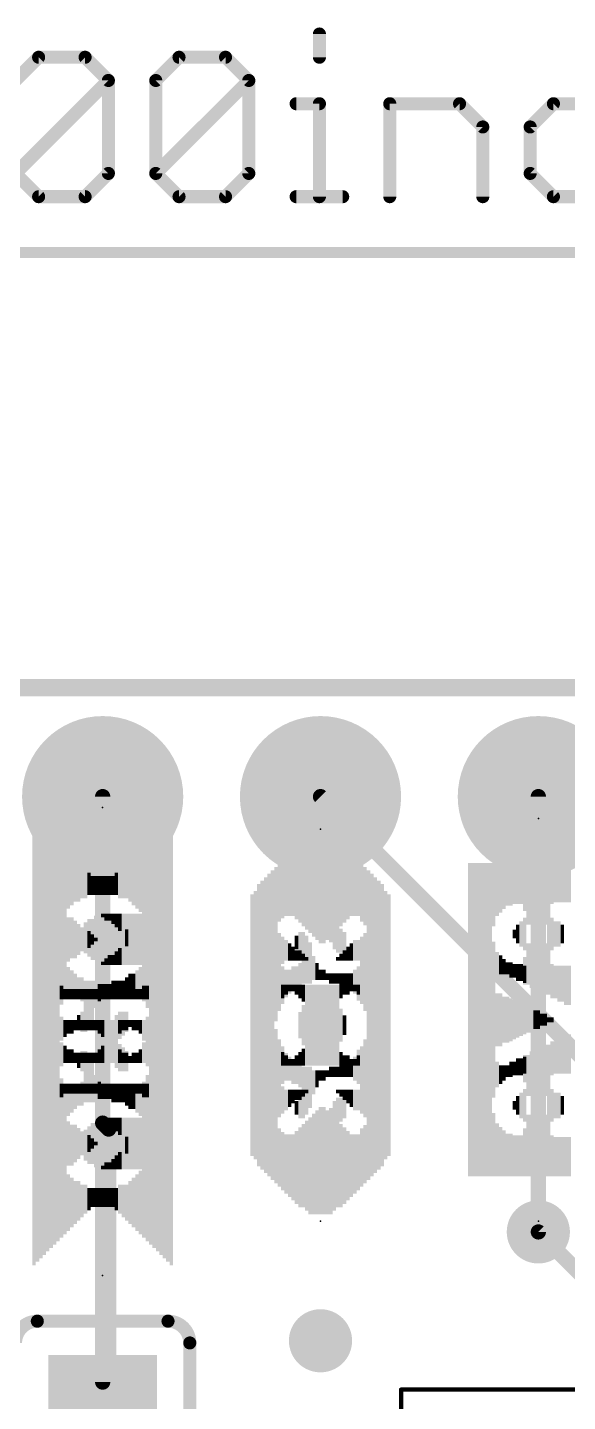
# Model space of a CAD drawing. Extents: x -37 to 70, y -13 to 33.
# Drawn here: x 10.55 to 16.85, y 17.07 to 33.11 of the extents above; entities that cross this region are included whole.
import ezdxf

# ---------------------------------------------------------------- set-up
doc = ezdxf.new("R2010")
doc.units = 0
for name, color, linetype in [('1', 12, 'CONTINUOUS'), ('16', 132, 'CONTINUOUS'), ('17', 110, 'CONTINUOUS'), ('18', 110, 'CONTINUOUS'), ('20', 53, 'CONTINUOUS'), ('21', 41, 'CONTINUOUS'), ('22', 40, 'CONTINUOUS'), ('23', 53, 'CONTINUOUS'), ('24', 53, 'CONTINUOUS'), ('39', 12, 'CONTINUOUS'), ('47', 253, 'CONTINUOUS'), ('51', 53, 'CONTINUOUS')]:
    doc.layers.add(name, color=color, linetype=linetype)

# ---------------------------------------------------------------- blocks, each defined once
blk = doc.blocks.new('RECT')
blk.add_solid([(-0.5, -0.5), (0.5, -0.5), (-0.5, 0.5), (0.5, 0.5)])
blk = doc.blocks.new('ROUNDP')
at = {"const_width": 0.5}
blk.add_lwpolyline([(0, -0.25, 1), (0, 0.25, 1), (0, -0.25)], format="xyb", dxfattribs=at)
blk = doc.blocks.new('ROUNDV')
at = {"const_width": 0.5}
blk.add_lwpolyline([(0, -0.25, 1), (0, 0.25, 1), (0, -0.25)], format="xyb", dxfattribs=at)

msp = doc.modelspace()

# ---------------------------------------------------------------- linework, layer by layer
at = {"layer": '1'}
for points, const_width in [([(0, 25.4), (25.4, 25.4)], 0.2032), ([(11.43, 24.13), (11.43, 20.32)], 0.1778), ([(19.05, 19.05), (13.97, 24.13)], 0.1778), ([(11.5, 20.25), (11.43, 20.32)], 0.1778), ([(11.5, 16.51), (11.5, 20.25)], 0.1778), ([(17.36, 18.2), (16.51, 19.05)], 0.1778)]:
    msp.add_lwpolyline(points, dxfattribs=dict(at, const_width=const_width))
at = {"layer": '1', "const_width": 0.0889}
for points in [[(11.4744, 24.13, 1), (11.3856, 24.13)], [(14.0014, 24.1614, 1), (13.9386, 24.0986)], [(11.4614, 20.3514, 1), (11.3986, 20.2886)], [(11.3856, 20.32, 1), (11.4744, 20.32)], [(11.5444, 20.25, 1), (11.4556, 20.25)], [(11.4686, 20.2186, 1), (11.5314, 20.2814)], [(16.5414, 19.0814, 1), (16.4786, 19.0186)]]:
    msp.add_lwpolyline(points, format="xyb", dxfattribs=at)
at = {"layer": '16'}
for points, const_width in [([(25.4, 25.4), (0, 25.4)], 0.2032), ([(11.43, 17.2974), (11.43, 24.13)], 0.1778), ([(16.51, 24.13), (16.51, 19.05)], 0.1778)]:
    msp.add_lwpolyline(points, dxfattribs=dict(at, const_width=const_width))
at = {"layer": '16', "const_width": 0.0889}
for points in [[(11.4744, 24.13, 1), (11.3856, 24.13)], [(16.5545, 24.13, 1), (16.4656, 24.13)], [(16.4656, 19.05, 1), (16.5545, 19.05)], [(11.3856, 17.2974, 1), (11.4744, 17.2974)]]:
    msp.add_lwpolyline(points, format="xyb", dxfattribs=at)
at = {"layer": '20', "const_width": 0.2032}
msp.add_lwpolyline([(25.4, 25.4), (0, 25.4)], dxfattribs=at)
at = {"layer": '22'}
for points, const_width in [([(10.668, 18.0086, 0.4142), (10.414, 17.7546)], 0.1524), ([(10.668, 18.0467, 1), (10.668, 17.9705)], 0.0762), ([(10.668, 17.9705, 1), (10.668, 18.0467)], 0.0762), ([(12.446, 17.7546, 0.4142), (12.192, 18.0086)], 0.1524), ([(12.192, 18.0467, 1), (12.192, 17.9705)], 0.0762), ([(12.192, 17.9705, 1), (12.192, 18.0467)], 0.0762), ([(12.4841, 17.7546, 1), (12.4079, 17.7546)], 0.0762), ([(12.4079, 17.7546, 1), (12.4841, 17.7546)], 0.0762)]:
    msp.add_lwpolyline(points, format="xyb", dxfattribs=dict(at, const_width=const_width))
at = {"layer": '22', "const_width": 0.1524}
for points in [[(10.668, 18.0086), (12.192, 18.0086)], [(12.446, 16.0274), (12.446, 17.7546)]]:
    msp.add_lwpolyline(points, dxfattribs=at)
at = {"layer": '23'}
for p in [(13.97, 19.177), (16.51, 19.177), (11.43, 18.542)]:
    msp.add_point(p, dxfattribs=at)
at = {"layer": '24'}
for p in [(11.43, 24.003), (13.97, 23.749), (16.51, 23.876)]:
    msp.add_point(p, dxfattribs=at)
at = {"layer": '39', "const_width": 0.0508}
for points in [[(14.91, 17.21), (18.11, 17.21)], [(14.91, 15.81), (14.91, 17.21)]]:
    msp.add_lwpolyline(points, dxfattribs=at)
at = {"layer": '39', "const_width": 0.0254}
for points in [[(14.91, 17.2227, 1), (14.91, 17.1973)], [(14.9227, 17.21, 1), (14.8973, 17.21)]]:
    msp.add_lwpolyline(points, format="xyb", dxfattribs=at)
at = {"layer": '47'}
for points, const_width in [([(13.9574, 33.0289), (13.9574, 32.7577)], 0.1524), ([(10.412, 32.4865), (10.6831, 32.7577)], 0.1524), ([(10.6831, 32.7577), (11.2255, 32.7577)], 0.1524), ([(11.2255, 32.7577), (11.4966, 32.4865)], 0.1524), ([(12.0491, 32.4865), (12.3203, 32.7577)], 0.1524), ([(12.3203, 32.7577), (12.8626, 32.7577)], 0.1524), ([(12.8626, 32.7577), (13.1338, 32.4865)], 0.1524), ([(10.412, 31.4019), (11.4966, 32.4865)], 0.1524), ([(11.4966, 32.4865), (11.4966, 31.4019)], 0.1524), ([(12.0491, 31.4019), (12.0491, 32.4865)], 0.1524), ([(12.0491, 31.4019), (13.1338, 32.4865)], 0.1524), ([(13.1338, 32.4865), (13.1338, 31.4019)], 0.1524), ([(13.6863, 32.2154), (13.9574, 32.2154)], 0.1524), ([(13.9574, 32.2154), (13.9574, 31.1307)], 0.1524), ([(14.7777, 31.1307), (14.7777, 32.2154)], 0.1524), ([(14.7777, 32.2154), (15.5912, 32.2154)], 0.1524), ([(15.5912, 32.2154), (15.8624, 31.9442)], 0.1524), ([(16.686, 32.2154), (16.4149, 31.9442)], 0.1524), ([(17.4995, 32.2154), (16.686, 32.2154)], 0.1524), ([(15.8624, 31.9442), (15.8624, 31.1307)], 0.1524), ([(16.4149, 31.9442), (16.4149, 31.4019)], 0.1524), ([(10.6831, 31.1307), (10.412, 31.4019)], 0.1524), ([(11.4966, 31.4019), (11.2255, 31.1307)], 0.1524), ([(12.3203, 31.1307), (12.0491, 31.4019)], 0.1524), ([(13.1338, 31.4019), (12.8626, 31.1307)], 0.1524), ([(16.4149, 31.4019), (16.686, 31.1307)], 0.1524), ([(11.2255, 31.1307), (10.6831, 31.1307)], 0.1524), ([(12.8626, 31.1307), (12.3203, 31.1307)], 0.1524), ([(13.6863, 31.1307), (14.2286, 31.1307)], 0.1524), ([(16.686, 31.1307), (17.4995, 31.1307)], 0.1524), ([(25.335, 30.48), (0.065, 30.48)], 0.13)]:
    msp.add_lwpolyline(points, dxfattribs=dict(at, const_width=const_width))
at = {"layer": '47', "const_width": 0.0762}
for points in [[(13.9955, 33.0289, 1), (13.9193, 33.0289)], [(10.6831, 32.7958, 1), (10.6831, 32.7196)], [(10.7101, 32.7307, 1), (10.6562, 32.7846)], [(11.2524, 32.7846, 1), (11.1985, 32.7307)], [(11.2255, 32.7196, 1), (11.2255, 32.7958)], [(12.3203, 32.7958, 1), (12.3203, 32.7196)], [(12.3472, 32.7307, 1), (12.2933, 32.7846)], [(12.8896, 32.7846, 1), (12.8357, 32.7307)], [(12.8626, 32.7196, 1), (12.8626, 32.7958)], [(13.9193, 32.7577, 1), (13.9955, 32.7577)], [(11.5347, 32.4865, 1), (11.4585, 32.4865)], [(11.5236, 32.4596, 1), (11.4697, 32.5135)], [(11.4697, 32.4596, 1), (11.5236, 32.5135)], [(12.0872, 32.4865, 1), (12.011, 32.4865)], [(12.0222, 32.5135, 1), (12.0761, 32.4596)], [(13.1719, 32.4865, 1), (13.0957, 32.4865)], [(13.1607, 32.4596, 1), (13.1068, 32.5135)], [(13.1068, 32.4596, 1), (13.1607, 32.5135)], [(13.6863, 32.2535, 1), (13.6863, 32.1773)], [(13.9955, 32.2154, 1), (13.9193, 32.2154)], [(13.9574, 32.1773, 1), (13.9574, 32.2535)], [(14.8158, 32.2154, 1), (14.7396, 32.2154)], [(14.7777, 32.2535, 1), (14.7777, 32.1773)], [(15.6181, 32.2423, 1), (15.5643, 32.1884)], [(15.5912, 32.1773, 1), (15.5912, 32.2535)], [(16.686, 32.2535, 1), (16.686, 32.1773)], [(16.713, 32.1884, 1), (16.6591, 32.2423)], [(15.9005, 31.9442, 1), (15.8243, 31.9442)], [(15.8354, 31.9173, 1), (15.8893, 31.9711)], [(16.453, 31.9442, 1), (16.3768, 31.9442)], [(16.3879, 31.9711, 1), (16.4418, 31.9173)], [(11.4585, 31.4019, 1), (11.5347, 31.4019)], [(11.5236, 31.3749, 1), (11.4697, 31.4288)], [(12.0761, 31.4288, 1), (12.0222, 31.3749)], [(12.0222, 31.4288, 1), (12.0761, 31.3749)], [(12.011, 31.4019, 1), (12.0872, 31.4019)], [(13.0957, 31.4019, 1), (13.1719, 31.4019)], [(13.1607, 31.3749, 1), (13.1068, 31.4288)], [(16.4418, 31.4288, 1), (16.3879, 31.3749)], [(16.3768, 31.4019, 1), (16.453, 31.4019)], [(10.6831, 31.1688, 1), (10.6831, 31.0926)], [(10.6562, 31.1038, 1), (10.7101, 31.1576)], [(11.1985, 31.1576, 1), (11.2524, 31.1038)], [(11.2255, 31.0926, 1), (11.2255, 31.1688)], [(12.3203, 31.1688, 1), (12.3203, 31.0926)], [(12.2933, 31.1038, 1), (12.3472, 31.1576)], [(12.8357, 31.1576, 1), (12.8896, 31.1038)], [(12.8626, 31.0926, 1), (12.8626, 31.1688)], [(13.6863, 31.1688, 1), (13.6863, 31.0926)], [(13.9193, 31.1307, 1), (13.9955, 31.1307)], [(14.2286, 31.0926, 1), (14.2286, 31.1688)], [(14.7396, 31.1307, 1), (14.8158, 31.1307)], [(15.8243, 31.1307, 1), (15.9005, 31.1307)], [(16.686, 31.1688, 1), (16.686, 31.0926)], [(16.6591, 31.1038, 1), (16.713, 31.1576)]]:
    msp.add_lwpolyline(points, format="xyb", dxfattribs=at)

# ---------------------------------------------------------------- block references
at = {"layer": '16', "xscale": 0.635, "yscale": 1.27, "rotation": 90}
msp.add_blockref('RECT', (11.43, 17.2974), dxfattribs=at)
at = {"layer": '17', "xscale": 1.8796, "yscale": 1.8796, "rotation": 90}
for p in [(11.43, 24.13), (11.43, 24.13), (13.97, 24.13), (13.97, 24.13), (16.51, 24.13), (16.51, 24.13)]:
    msp.add_blockref('ROUNDP', p, dxfattribs=at)
at = {"layer": '18', "xscale": 0.7366, "yscale": 0.7366}
for p in [(16.51, 19.05), (16.51, 19.05), (13.97, 17.78), (13.97, 17.78)]:
    msp.add_blockref('ROUNDV', p, dxfattribs=at)
at = {"layer": '21', "yscale": 0.04, "rotation": 90}
for p, xscale in [((10.63, 21.242), 5.16), ((10.67, 21.242), 5.08), ((10.71, 21.242), 5), ((12.15, 21.242), 5), ((12.19, 21.242), 5.08), ((12.23, 21.242), 5.16), ((10.75, 21.242), 4.92), ((10.79, 21.242), 4.84), ((10.83, 21.242), 4.76), ((10.87, 21.242), 4.68), ((11.99, 21.242), 4.68), ((12.03, 21.242), 4.76), ((12.07, 21.242), 4.84), ((12.11, 21.242), 4.92), ((13.85, 23.077), 1.08), ((13.89, 23.057), 1.12), ((13.93, 23.037), 1.16), ((13.97, 23.017), 1.2), ((14.01, 23.017), 1.2), ((14.05, 23.037), 1.16), ((14.09, 23.057), 1.12), ((14.13, 23.057), 1.04), ((10.95, 23.102), 0.8), ((10.99, 23.102), 0.72), ((11.03, 23.122), 0.6), ((11.83, 23.122), 0.6), ((11.87, 23.122), 0.68), ((11.91, 23.122), 0.76), ((11.95, 23.102), 0.88), ((13.61, 23.077), 0.68), ((13.65, 23.097), 0.72), ((13.69, 23.097), 0.8), ((13.73, 23.097), 0.88), ((13.77, 23.077), 0.92), ((14.17, 23.057), 0.96), ((14.21, 23.077), 0.92), ((14.25, 23.077), 0.84), ((14.29, 23.077), 0.76), ((14.33, 23.077), 0.68), ((11.07, 23.122), 0.52), ((11.11, 23.122), 0.44), ((11.15, 23.102), 0.4), ((11.19, 23.102), 0.32), ((11.67, 23.102), 0.32), ((11.71, 23.122), 0.36), ((11.75, 23.122), 0.44), ((11.79, 23.122), 0.52), ((13.45, 22.957), 0.6), ((13.49, 22.997), 0.6), ((13.53, 23.037), 0.6), ((13.57, 23.057), 0.64), ((14.37, 23.057), 0.64), ((14.41, 23.037), 0.6), ((14.45, 23.017), 0.56), ((14.49, 22.977), 0.56), ((15.71, 21.517), 3.64), ((15.75, 21.517), 3.64), ((15.79, 21.517), 3.64), ((15.83, 21.517), 3.64), ((15.87, 21.517), 3.64), ((15.91, 21.517), 3.64), ((15.95, 21.517), 3.64), ((15.99, 22.977), 0.72), ((16.03, 23.037), 0.6), ((16.07, 23.057), 0.56), ((16.11, 23.077), 0.52), ((16.15, 23.097), 0.48), ((16.19, 23.097), 0.48), ((16.23, 23.117), 0.44), ((16.27, 23.117), 0.44), ((16.31, 23.117), 0.44), ((16.35, 23.117), 0.44), ((16.39, 23.097), 0.48), ((16.43, 23.097), 0.48), ((16.47, 23.077), 0.52), ((16.51, 23.057), 0.56), ((16.55, 23.097), 0.48), ((16.59, 23.097), 0.48), ((16.63, 23.117), 0.44), ((16.67, 23.117), 0.44), ((16.71, 23.117), 0.44), ((16.75, 23.117), 0.44), ((16.79, 23.117), 0.44), ((16.83, 23.117), 0.44), ((16.87, 23.117), 0.44), ((11.23, 23.082), 0.28), ((11.27, 23.082), 0.2), ((11.31, 23.062), 0.16), ((11.35, 23.062), 0.16), ((11.39, 23.062), 0.16), ((11.43, 23.062), 0.16), ((11.47, 23.062), 0.16), ((11.51, 23.062), 0.16), ((11.55, 23.062), 0.16), ((11.59, 23.082), 0.2), ((11.63, 23.082), 0.28), ((13.29, 21.437), 3.32), ((13.33, 21.437), 3.4), ((13.37, 21.437), 3.48), ((13.41, 21.437), 3.56), ((14.53, 21.437), 3.56), ((14.57, 21.437), 3.48), ((14.61, 21.437), 3.4), ((14.65, 21.437), 3.32), ((13.17, 21.437), 3), ((13.21, 21.437), 3.08), ((13.25, 21.437), 3.24), ((14.69, 21.437), 3.24), ((14.73, 21.437), 3.08), ((14.77, 21.437), 3), ((11.23, 22.482), 0.36), ((11.27, 22.482), 0.44), ((11.31, 22.462), 0.48), ((11.35, 22.482), 0.52), ((11.39, 22.482), 0.52), ((11.43, 22.482), 0.52), ((11.47, 22.482), 0.52), ((11.51, 22.482), 0.52), ((11.55, 22.482), 0.52), ((11.59, 22.462), 0.48), ((11.63, 22.482), 0.44), ((11.67, 22.482), 0.36), ((16.27, 22.517), 0.2), ((16.31, 22.517), 0.28), ((16.35, 22.477), 0.28), ((16.67, 22.497), 0.32), ((16.71, 22.517), 0.28), ((16.75, 22.517), 0.28), ((16.79, 22.517), 0.2), ((11.19, 22.462), 0.24), ((11.71, 22.482), 0.2), ((13.49, 22.357), 0.36), ((13.53, 22.337), 0.32), ((13.57, 22.337), 0.24), ((14.37, 22.337), 0.24), ((14.41, 22.337), 0.24), ((14.45, 22.337), 0.32), ((14.49, 22.357), 0.36), ((16.23, 22.537), 0.08), ((16.63, 22.197), 0.76), ((10.91, 21.982), 0.8), ((11.95, 21.982), 0.64), ((13.61, 22.317), 0.2), ((13.65, 22.297), 0.16), ((13.69, 22.277), 0.12), ((13.73, 22.277), 0.12), ((13.77, 22.257), 0.08), ((14.21, 22.257), 0.08), ((14.25, 22.277), 0.12), ((14.29, 22.297), 0.16), ((14.33, 22.317), 0.2), ((15.99, 21.517), 1.8), ((16.03, 22.157), 0.28), ((16.39, 22.177), 0.48), ((16.43, 22.157), 0.52), ((16.47, 22.157), 0.52), ((16.51, 22.137), 0.56), ((16.55, 22.137), 0.56), ((16.59, 22.117), 0.6), ((10.95, 21.982), 0.56), ((10.99, 21.982), 0.4), ((11.03, 21.982), 0.32), ((11.87, 21.962), 0.36), ((11.91, 21.982), 0.48), ((13.81, 22.237), 0.04), ((14.17, 22.237), 0.04), ((16.07, 22.157), 0.2), ((16.11, 22.137), 0.16), ((16.15, 22.117), 0.12), ((16.19, 22.097), 0.16), ((16.23, 22.097), 0.16), ((16.27, 22.077), 0.2), ((16.31, 22.077), 0.2), ((16.35, 22.097), 0.32), ((16.67, 21.977), 0.4), ((16.71, 21.957), 0.36), ((16.75, 21.937), 0.4), ((16.79, 21.937), 0.4), ((16.83, 21.917), 0.44), ((16.87, 21.917), 0.44), ((11.07, 21.962), 0.28), ((11.11, 21.922), 0.28), ((11.15, 21.902), 0.24), ((11.19, 21.882), 0.28), ((11.23, 21.682), 0.6), ((11.27, 21.702), 0.56), ((11.31, 21.742), 0.48), ((11.35, 21.822), 0.32), ((11.55, 21.922), 0.12), ((11.59, 21.922), 0.12), ((11.63, 21.922), 0.12), ((11.67, 21.922), 0.12), ((11.71, 21.942), 0.16), ((11.75, 21.962), 0.2), ((11.79, 21.962), 0.2), ((11.83, 21.962), 0.28), ((13.49, 21.837), 0.28), ((14.45, 21.857), 0.24), ((14.49, 21.817), 0.32), ((11.39, 21.842), 0.2), ((11.43, 21.882), 0.12), ((11.47, 21.882), 0.12), ((11.51, 21.902), 0.08), ((13.53, 21.857), 0.16), ((13.57, 21.877), 0.12), ((13.61, 21.897), 0.08), ((13.65, 21.897), 0.08), ((13.69, 21.877), 0.12), ((13.73, 21.857), 0.16), ((13.77, 21.837), 0.2), ((13.81, 21.597), 0.68), ((13.85, 21.577), 0.72), ((13.89, 21.577), 0.72), ((13.93, 21.577), 0.72), ((13.97, 21.577), 0.72), ((14.01, 21.577), 0.72), ((14.05, 21.577), 0.72), ((14.09, 21.577), 0.72), ((14.13, 21.577), 0.72), ((14.17, 21.597), 0.68), ((14.21, 21.857), 0.16), ((14.25, 21.877), 0.12), ((14.29, 21.877), 0.12), ((14.33, 21.897), 0.08), ((14.37, 21.897), 0.08), ((14.41, 21.877), 0.12), ((16.03, 21.517), 0.6), ((16.07, 21.517), 0.6), ((13.77, 21.497), 0.4), ((14.21, 21.477), 0.36), ((16.11, 21.517), 0.52), ((16.15, 21.517), 0.52), ((16.19, 21.537), 0.48), ((16.23, 21.517), 0.44), ((16.27, 21.537), 0.4), ((16.31, 21.517), 0.36), ((16.35, 21.537), 0.32), ((16.39, 21.517), 0.28), ((16.43, 21.517), 0.28), ((11.15, 21.502), 0.16), ((11.19, 21.502), 0.24), ((11.55, 21.262), 0.48), ((11.59, 21.302), 0.56), ((11.63, 21.462), 0.32), ((11.67, 21.482), 0.28), ((11.71, 21.502), 0.24), ((13.73, 21.477), 0.28), ((14.25, 21.477), 0.2), ((16.47, 21.517), 0.2), ((16.51, 21.517), 0.2), ((16.55, 21.517), 0.12), ((16.59, 21.517), 0.12), ((16.63, 21.517), 0.04), ((16.67, 21.517), 0.04), ((10.91, 20.162), 2.44), ((11.51, 21.182), 0.32), ((13.45, 20.997), 0.84), ((16.83, 21.117), 0.44), ((16.87, 21.117), 0.44), ((10.95, 21.122), 0.28), ((10.99, 21.122), 0.2), ((11.03, 21.102), 0.16), ((11.07, 21.102), 0.16), ((11.39, 21.102), 0.16), ((11.43, 21.122), 0.2), ((11.47, 21.142), 0.24), ((11.63, 21.102), 0.16), ((11.87, 21.102), 0.16), ((11.91, 21.142), 0.24), ((11.95, 21.142), 0.32), ((13.49, 20.997), 0.6), ((13.53, 20.997), 0.44), ((14.41, 20.977), 0.4), ((14.45, 20.977), 0.48), ((14.49, 20.977), 0.64), ((16.51, 20.977), 0.4), ((16.55, 21.017), 0.32), ((16.59, 21.037), 0.36), ((16.63, 21.057), 0.32), ((16.67, 21.077), 0.36), ((16.71, 21.077), 0.36), ((16.75, 21.097), 0.4), ((16.79, 21.097), 0.4), ((11.11, 21.082), 0.12), ((11.15, 21.082), 0.12), ((11.19, 21.082), 0.12), ((11.23, 21.082), 0.12), ((11.27, 21.082), 0.12), ((11.31, 21.082), 0.12), ((11.35, 21.082), 0.12), ((11.67, 21.082), 0.12), ((11.71, 21.082), 0.12), ((11.75, 21.062), 0.08), ((11.79, 21.082), 0.12), ((11.83, 21.082), 0.12), ((13.57, 20.977), 0.32), ((13.61, 20.957), 0.28), ((13.65, 20.917), 0.28), ((13.69, 20.897), 0.24), ((13.73, 20.877), 0.28), ((14.21, 20.937), 0.16), ((14.25, 20.937), 0.16), ((14.29, 20.957), 0.2), ((14.33, 20.957), 0.2), ((14.37, 20.957), 0.28), ((16.03, 20.877), 0.28), ((16.19, 20.937), 0.16), ((16.23, 20.957), 0.12), ((16.27, 20.977), 0.16), ((16.31, 20.977), 0.16), ((16.35, 20.997), 0.2), ((16.39, 20.977), 0.24), ((16.43, 20.997), 0.28), ((16.47, 20.977), 0.32), ((13.77, 20.677), 0.6), ((13.81, 20.697), 0.56), ((13.85, 20.737), 0.48), ((13.89, 20.797), 0.28), ((13.93, 20.837), 0.2), ((13.97, 20.877), 0.12), ((14.01, 20.877), 0.12), ((14.05, 20.897), 0.08), ((14.09, 20.917), 0.12), ((14.13, 20.917), 0.12), ((14.17, 20.917), 0.12), ((16.07, 20.877), 0.2), ((16.11, 20.897), 0.16), ((16.15, 20.917), 0.12), ((10.95, 20.702), 0.16), ((10.99, 20.722), 0.12), ((11.03, 20.722), 0.12), ((11.07, 20.722), 0.12), ((11.11, 20.722), 0.12), ((11.15, 20.722), 0.12), ((11.19, 20.722), 0.12), ((11.23, 20.722), 0.12), ((11.27, 20.722), 0.12), ((11.31, 20.722), 0.12), ((11.35, 20.722), 0.12), ((11.39, 20.722), 0.12), ((11.43, 20.722), 0.12), ((11.47, 20.722), 0.12), ((11.51, 20.722), 0.12), ((11.55, 20.722), 0.12), ((11.59, 20.722), 0.12), ((11.63, 20.722), 0.12), ((11.67, 20.722), 0.12), ((11.71, 20.722), 0.12), ((11.75, 20.722), 0.12), ((11.79, 20.722), 0.12), ((11.83, 20.722), 0.12), ((11.87, 20.722), 0.12), ((11.91, 20.702), 0.16), ((11.95, 20.702), 0.16), ((13.69, 20.497), 0.16), ((13.73, 20.497), 0.24), ((14.13, 19.937), 1.28), ((14.17, 20.457), 0.32), ((14.21, 20.477), 0.28), ((14.25, 20.497), 0.24), ((16.23, 20.537), 0.08), ((16.27, 20.517), 0.2), ((16.31, 20.517), 0.28), ((16.35, 20.477), 0.28), ((16.63, 20.137), 0.88), ((16.67, 20.497), 0.32), ((16.71, 20.517), 0.28), ((16.75, 20.517), 0.28), ((16.79, 20.517), 0.2), ((10.95, 20.082), 0.68), ((10.99, 20.082), 0.6), ((11.43, 20.362), 0.04), ((11.47, 20.342), 0.08), ((11.51, 20.322), 0.12), ((11.55, 20.322), 0.12), ((11.59, 20.302), 0.16), ((11.63, 20.282), 0.2), ((11.67, 20.262), 0.24), ((11.71, 20.082), 0.6), ((11.75, 20.082), 0.6), ((11.79, 20.082), 0.6), ((11.83, 20.082), 0.6), ((11.87, 20.082), 0.6), ((11.91, 20.082), 0.68), ((11.95, 20.082), 0.68), ((13.45, 19.997), 0.76), ((14.09, 19.877), 1.24), ((15.99, 20.057), 0.72), ((16.39, 20.057), 0.72), ((16.43, 20.057), 0.72), ((16.47, 20.057), 0.72), ((16.51, 20.057), 0.72), ((16.55, 20.057), 0.72), ((16.59, 20.057), 0.72), ((11.03, 20.082), 0.52), ((11.07, 20.062), 0.48), ((11.11, 20.082), 0.44), ((11.15, 20.082), 0.36), ((11.19, 20.082), 0.28), ((13.49, 19.917), 0.68), ((13.53, 19.877), 0.68), ((13.97, 19.737), 0.96), ((14.05, 19.797), 1.08), ((14.45, 19.917), 0.68), ((14.49, 19.957), 0.68), ((16.03, 19.997), 0.6), ((16.07, 19.977), 0.56), ((16.11, 19.957), 0.52), ((16.35, 19.977), 0.56), ((11.23, 20.062), 0.24), ((11.27, 20.082), 0.2), ((11.31, 20.082), 0.12), ((11.35, 20.082), 0.04), ((13.57, 19.837), 0.68), ((13.61, 19.817), 0.72), ((13.65, 19.777), 0.72), ((13.69, 19.757), 0.76), ((13.73, 19.737), 0.8), ((13.77, 19.737), 0.8), ((13.81, 19.717), 0.84), ((13.85, 19.697), 0.88), ((13.89, 19.697), 0.88), ((13.93, 19.717), 0.92), ((14.17, 19.757), 0.84), ((14.21, 19.737), 0.8), ((14.25, 19.757), 0.76), ((14.29, 19.757), 0.68), ((14.33, 19.797), 0.68), ((14.37, 19.817), 0.64), ((14.41, 19.857), 0.64), ((16.15, 19.937), 0.48), ((16.19, 19.937), 0.48), ((16.23, 19.937), 0.48), ((16.27, 19.937), 0.48), ((16.31, 19.937), 0.48), ((16.67, 19.937), 0.48), ((16.71, 19.917), 0.44), ((16.75, 19.917), 0.44), ((16.79, 19.917), 0.44), ((16.83, 19.917), 0.44), ((16.87, 19.917), 0.44), ((11.55, 19.842), 0.12), ((11.59, 19.862), 0.16), ((11.63, 19.882), 0.2), ((11.67, 19.902), 0.24), ((11.43, 19.802), 0.04), ((11.47, 19.822), 0.08), ((11.51, 19.822), 0.08), ((10.95, 19.262), 0.56), ((10.99, 19.262), 0.48), ((11.03, 19.282), 0.44), ((11.07, 19.302), 0.4), ((11.11, 19.322), 0.36), ((11.15, 19.342), 0.32), ((11.19, 19.362), 0.28), ((11.23, 19.382), 0.24), ((11.27, 19.402), 0.2), ((11.31, 19.422), 0.16), ((11.35, 19.422), 0.16), ((11.39, 19.422), 0.16), ((11.43, 19.422), 0.16), ((11.47, 19.422), 0.16), ((11.51, 19.422), 0.16), ((11.55, 19.422), 0.16), ((11.59, 19.402), 0.2), ((11.63, 19.382), 0.24), ((11.67, 19.362), 0.28), ((11.71, 19.342), 0.32), ((11.75, 19.322), 0.36), ((11.79, 19.302), 0.4), ((11.83, 19.282), 0.44), ((11.87, 19.262), 0.48), ((11.91, 19.262), 0.56), ((11.95, 19.242), 0.6)]:
    msp.add_blockref('RECT', p, dxfattribs=dict(at, xscale=xscale))
for p in [(13.81, 23.077), (10.91, 23.042), (13.45, 22.077), (14.01, 19.757)]:
    msp.add_blockref('RECT', p, dxfattribs=at)
at = {"layer": '22', "yscale": 0.04, "rotation": 270}
for p, xscale in [((10.63, 21.303), 5.16), ((10.67, 21.303), 5.08), ((10.71, 21.303), 5), ((10.75, 21.303), 4.92), ((12.11, 21.303), 4.92), ((12.15, 21.303), 5), ((12.19, 21.303), 5.08), ((12.23, 21.303), 5.16), ((10.79, 21.303), 4.84), ((10.83, 21.303), 4.76), ((10.87, 21.303), 4.68), ((10.91, 22.383), 2.44), ((11.95, 23.303), 0.6), ((11.99, 21.303), 4.68), ((12.03, 21.303), 4.76), ((12.07, 21.303), 4.84), ((13.73, 23.189), 0.8), ((13.77, 23.189), 0.8), ((13.81, 23.209), 0.84), ((13.85, 23.229), 0.88), ((13.89, 23.229), 0.88), ((13.93, 23.209), 0.92), ((13.97, 23.189), 0.96), ((14.05, 23.129), 1.08), ((14.09, 23.049), 1.24), ((14.13, 22.989), 1.28), ((14.17, 23.169), 0.84), ((14.21, 23.189), 0.8), ((10.95, 23.283), 0.56), ((10.99, 23.283), 0.48), ((11.03, 23.263), 0.44), ((11.07, 23.243), 0.4), ((11.79, 23.243), 0.4), ((11.83, 23.263), 0.44), ((11.87, 23.283), 0.48), ((11.91, 23.283), 0.56), ((13.57, 23.089), 0.68), ((13.61, 23.109), 0.72), ((13.65, 23.149), 0.72), ((13.69, 23.169), 0.76), ((14.25, 23.169), 0.76), ((14.29, 23.169), 0.68), ((14.33, 23.129), 0.68), ((14.37, 23.109), 0.64), ((11.11, 23.223), 0.36), ((11.15, 23.203), 0.32), ((11.19, 23.183), 0.28), ((11.23, 23.163), 0.24), ((11.63, 23.163), 0.24), ((11.67, 23.183), 0.28), ((11.71, 23.203), 0.32), ((11.75, 23.223), 0.36), ((13.41, 21.489), 3.56), ((13.45, 22.929), 0.76), ((13.49, 23.009), 0.68), ((13.53, 23.049), 0.68), ((14.41, 23.069), 0.64), ((14.45, 23.009), 0.68), ((14.49, 22.969), 0.68), ((14.53, 21.489), 3.56), ((15.71, 21.536), 3.64), ((15.75, 21.536), 3.64), ((15.79, 21.536), 3.64), ((15.83, 21.536), 3.64), ((15.87, 21.536), 3.64), ((15.91, 21.536), 3.64), ((15.95, 21.536), 3.64), ((15.99, 22.996), 0.72), ((16.03, 23.056), 0.6), ((16.07, 23.076), 0.56), ((16.11, 23.096), 0.52), ((16.15, 23.116), 0.48), ((16.19, 23.116), 0.48), ((16.23, 23.116), 0.48), ((16.27, 23.116), 0.48), ((16.31, 23.116), 0.48), ((16.35, 23.076), 0.56), ((16.39, 22.996), 0.72), ((16.43, 22.996), 0.72), ((16.47, 22.996), 0.72), ((16.51, 22.996), 0.72), ((16.55, 22.996), 0.72), ((16.59, 22.996), 0.72), ((16.63, 22.916), 0.88), ((16.67, 23.116), 0.48), ((16.71, 23.136), 0.44), ((16.75, 23.136), 0.44), ((16.79, 23.136), 0.44), ((16.83, 23.136), 0.44), ((16.87, 23.136), 0.44), ((11.27, 23.143), 0.2), ((11.31, 23.123), 0.16), ((11.35, 23.123), 0.16), ((11.39, 23.123), 0.16), ((11.43, 23.123), 0.16), ((11.47, 23.123), 0.16), ((11.51, 23.123), 0.16), ((11.55, 23.123), 0.16), ((11.59, 23.143), 0.2), ((13.25, 21.489), 3.24), ((13.29, 21.489), 3.32), ((13.33, 21.489), 3.4), ((13.37, 21.489), 3.48), ((14.57, 21.489), 3.48), ((14.61, 21.489), 3.4), ((14.65, 21.489), 3.32), ((14.69, 21.489), 3.24), ((13.17, 21.489), 3), ((13.21, 21.489), 3.08), ((14.73, 21.489), 3.08), ((14.77, 21.489), 3), ((10.95, 22.463), 0.68), ((11.91, 22.463), 0.68), ((11.95, 22.463), 0.68), ((10.99, 22.463), 0.6), ((11.03, 22.463), 0.52), ((11.07, 22.483), 0.48), ((11.11, 22.463), 0.44), ((11.15, 22.463), 0.36), ((11.43, 22.743), 0.04), ((11.47, 22.723), 0.08), ((11.51, 22.723), 0.08), ((11.55, 22.703), 0.12), ((11.59, 22.683), 0.16), ((11.63, 22.663), 0.2), ((11.67, 22.643), 0.24), ((11.71, 22.463), 0.6), ((11.75, 22.463), 0.6), ((11.79, 22.463), 0.6), ((11.83, 22.463), 0.6), ((11.87, 22.463), 0.6), ((14.17, 22.469), 0.32), ((16.27, 22.536), 0.2), ((16.31, 22.536), 0.28), ((16.35, 22.576), 0.28), ((16.67, 22.556), 0.32), ((16.71, 22.536), 0.28), ((16.75, 22.536), 0.28), ((16.79, 22.536), 0.2), ((11.19, 22.463), 0.28), ((11.23, 22.483), 0.24), ((11.27, 22.463), 0.2), ((11.31, 22.463), 0.12), ((11.35, 22.463), 0.04), ((13.69, 22.429), 0.16), ((13.73, 22.429), 0.24), ((13.77, 22.249), 0.6), ((13.81, 22.229), 0.56), ((14.21, 22.449), 0.28), ((14.25, 22.429), 0.24), ((16.23, 22.516), 0.08), ((11.59, 22.243), 0.16), ((11.63, 22.263), 0.2), ((11.67, 22.283), 0.24), ((13.45, 21.929), 0.84), ((13.85, 22.189), 0.48), ((15.99, 21.536), 1.8), ((16.03, 22.176), 0.28), ((11.43, 22.183), 0.04), ((11.47, 22.203), 0.08), ((11.51, 22.223), 0.12), ((11.55, 22.223), 0.12), ((13.49, 21.929), 0.6), ((13.53, 21.929), 0.44), ((13.65, 22.009), 0.28), ((13.69, 22.029), 0.24), ((13.73, 22.049), 0.28), ((13.89, 22.129), 0.28), ((13.93, 22.089), 0.2), ((14.41, 21.949), 0.4), ((14.45, 21.949), 0.48), ((14.49, 21.949), 0.64), ((16.07, 22.176), 0.2), ((16.11, 22.156), 0.16), ((16.15, 22.136), 0.12), ((16.19, 22.116), 0.16), ((16.23, 22.096), 0.12), ((16.27, 22.076), 0.16), ((16.31, 22.076), 0.16), ((16.35, 22.056), 0.2), ((16.39, 22.076), 0.24), ((16.43, 22.056), 0.28), ((16.47, 22.076), 0.32), ((16.51, 22.076), 0.4), ((16.55, 22.036), 0.32), ((16.59, 22.016), 0.36), ((16.63, 21.996), 0.32), ((16.67, 21.976), 0.36), ((16.71, 21.976), 0.36), ((16.75, 21.956), 0.4), ((16.79, 21.956), 0.4), ((16.83, 21.936), 0.44), ((16.87, 21.936), 0.44), ((13.57, 21.949), 0.32), ((13.61, 21.969), 0.28), ((13.97, 22.049), 0.12), ((14.01, 22.049), 0.12), ((14.05, 22.029), 0.08), ((14.09, 22.009), 0.12), ((14.13, 22.009), 0.12), ((14.17, 22.009), 0.12), ((14.21, 21.989), 0.16), ((14.25, 21.989), 0.16), ((14.29, 21.969), 0.2), ((14.33, 21.969), 0.2), ((14.37, 21.969), 0.28), ((10.95, 21.843), 0.16), ((10.99, 21.823), 0.12), ((11.03, 21.823), 0.12), ((11.07, 21.823), 0.12), ((11.11, 21.823), 0.12), ((11.15, 21.823), 0.12), ((11.19, 21.823), 0.12), ((11.23, 21.823), 0.12), ((11.27, 21.823), 0.12), ((11.31, 21.823), 0.12), ((11.35, 21.823), 0.12), ((11.39, 21.823), 0.12), ((11.43, 21.823), 0.12), ((11.47, 21.823), 0.12), ((11.51, 21.823), 0.12), ((11.55, 21.823), 0.12), ((11.59, 21.823), 0.12), ((11.63, 21.823), 0.12), ((11.67, 21.823), 0.12), ((11.71, 21.823), 0.12), ((11.75, 21.823), 0.12), ((11.79, 21.823), 0.12), ((11.83, 21.823), 0.12), ((11.87, 21.823), 0.12), ((11.91, 21.843), 0.16), ((11.95, 21.843), 0.16), ((16.03, 21.536), 0.6), ((16.07, 21.536), 0.6), ((13.81, 21.329), 0.68), ((13.85, 21.349), 0.72), ((13.89, 21.349), 0.72), ((13.93, 21.349), 0.72), ((13.97, 21.349), 0.72), ((14.01, 21.349), 0.72), ((14.05, 21.349), 0.72), ((14.09, 21.349), 0.72), ((14.13, 21.349), 0.72), ((14.17, 21.329), 0.68), ((16.11, 21.536), 0.52), ((16.15, 21.536), 0.52), ((16.19, 21.516), 0.48), ((16.23, 21.536), 0.44), ((16.27, 21.516), 0.4), ((16.31, 21.536), 0.36), ((16.35, 21.516), 0.32), ((16.39, 21.536), 0.28), ((16.43, 21.536), 0.28), ((10.95, 21.423), 0.28), ((10.99, 21.423), 0.2), ((11.03, 21.443), 0.16), ((11.07, 21.443), 0.16), ((11.11, 21.463), 0.12), ((11.15, 21.463), 0.12), ((11.19, 21.463), 0.12), ((11.23, 21.463), 0.12), ((11.27, 21.463), 0.12), ((11.31, 21.463), 0.12), ((11.35, 21.463), 0.12), ((11.39, 21.443), 0.16), ((11.43, 21.423), 0.2), ((11.47, 21.403), 0.24), ((11.51, 21.363), 0.32), ((11.55, 21.283), 0.48), ((11.59, 21.243), 0.56), ((11.63, 21.443), 0.16), ((11.67, 21.463), 0.12), ((11.71, 21.463), 0.12), ((11.75, 21.483), 0.08), ((11.79, 21.463), 0.12), ((11.83, 21.463), 0.12), ((11.87, 21.443), 0.16), ((11.91, 21.403), 0.24), ((11.95, 21.403), 0.32), ((13.73, 21.449), 0.28), ((13.77, 21.429), 0.4), ((14.21, 21.449), 0.36), ((14.25, 21.449), 0.2), ((16.47, 21.536), 0.2), ((16.51, 21.536), 0.2), ((16.55, 21.536), 0.12), ((16.59, 21.536), 0.12), ((16.63, 21.536), 0.04), ((16.67, 21.536), 0.04), ((16.83, 21.136), 0.44), ((16.87, 21.136), 0.44), ((11.63, 21.083), 0.32), ((11.67, 21.063), 0.28), ((13.49, 21.089), 0.28), ((13.77, 21.089), 0.2), ((14.45, 21.069), 0.24), ((14.49, 21.109), 0.32), ((16.51, 20.916), 0.56), ((16.55, 20.916), 0.56), ((16.59, 20.936), 0.6), ((16.63, 20.856), 0.76), ((16.67, 21.076), 0.4), ((16.71, 21.096), 0.36), ((16.75, 21.116), 0.4), ((16.79, 21.116), 0.4), ((11.15, 21.043), 0.16), ((11.19, 21.043), 0.24), ((11.23, 20.863), 0.6), ((11.27, 20.843), 0.56), ((11.31, 20.803), 0.48), ((11.71, 21.043), 0.24), ((13.53, 21.069), 0.16), ((13.57, 21.049), 0.12), ((13.61, 21.029), 0.08), ((13.65, 21.029), 0.08), ((13.69, 21.049), 0.12), ((13.73, 21.069), 0.16), ((14.21, 21.069), 0.16), ((14.25, 21.049), 0.12), ((14.29, 21.049), 0.12), ((14.33, 21.029), 0.08), ((14.37, 21.029), 0.08), ((14.41, 21.049), 0.12), ((16.03, 20.896), 0.28), ((16.19, 20.956), 0.16), ((16.23, 20.956), 0.16), ((16.27, 20.976), 0.2), ((16.31, 20.976), 0.2), ((16.35, 20.956), 0.32), ((16.39, 20.876), 0.48), ((16.43, 20.896), 0.52), ((16.47, 20.896), 0.52), ((10.91, 20.563), 0.8), ((11.35, 20.723), 0.32), ((11.95, 20.563), 0.64), ((16.07, 20.896), 0.2), ((16.11, 20.916), 0.16), ((16.15, 20.936), 0.12), ((10.95, 20.563), 0.56), ((10.99, 20.563), 0.4), ((11.03, 20.563), 0.32), ((11.07, 20.583), 0.28), ((11.11, 20.623), 0.28), ((11.15, 20.643), 0.24), ((11.19, 20.663), 0.28), ((11.39, 20.703), 0.2), ((11.43, 20.663), 0.12), ((11.47, 20.663), 0.12), ((11.83, 20.583), 0.28), ((11.87, 20.583), 0.36), ((11.91, 20.563), 0.48), ((13.49, 20.569), 0.36), ((13.53, 20.589), 0.32), ((13.57, 20.589), 0.24), ((13.61, 20.609), 0.2), ((13.65, 20.629), 0.16), ((13.69, 20.649), 0.12), ((13.73, 20.649), 0.12), ((13.77, 20.669), 0.08), ((13.81, 20.689), 0.04), ((14.17, 20.689), 0.04), ((14.21, 20.669), 0.08), ((14.25, 20.649), 0.12), ((14.29, 20.629), 0.16), ((14.33, 20.609), 0.2), ((14.37, 20.589), 0.24), ((14.41, 20.589), 0.24), ((14.45, 20.589), 0.32), ((14.49, 20.569), 0.36), ((16.35, 20.576), 0.28), ((16.67, 20.556), 0.32), ((11.51, 20.643), 0.08), ((11.55, 20.623), 0.12), ((11.59, 20.623), 0.12), ((11.63, 20.623), 0.12), ((11.67, 20.623), 0.12), ((11.71, 20.603), 0.16), ((11.75, 20.583), 0.2), ((11.79, 20.583), 0.2), ((16.23, 20.516), 0.08), ((16.27, 20.536), 0.2), ((16.31, 20.536), 0.28), ((16.71, 20.536), 0.28), ((16.75, 20.536), 0.28), ((16.79, 20.536), 0.2), ((13.85, 19.849), 1.08), ((13.89, 19.869), 1.12), ((13.93, 19.889), 1.16), ((13.97, 19.909), 1.2), ((14.01, 19.909), 1.2), ((14.05, 19.889), 1.16), ((14.09, 19.869), 1.12), ((14.13, 19.869), 1.04), ((15.99, 20.076), 0.72), ((11.19, 20.083), 0.24), ((11.23, 20.063), 0.36), ((11.27, 20.063), 0.44), ((11.31, 20.083), 0.48), ((11.35, 20.063), 0.52), ((11.39, 20.063), 0.52), ((11.43, 20.063), 0.52), ((11.47, 20.063), 0.52), ((11.51, 20.063), 0.52), ((11.55, 20.063), 0.52), ((11.59, 20.083), 0.48), ((11.63, 20.063), 0.44), ((11.67, 20.063), 0.36), ((13.45, 19.969), 0.6), ((13.49, 19.929), 0.6), ((13.69, 19.829), 0.8), ((13.73, 19.829), 0.88), ((13.77, 19.849), 0.92), ((14.17, 19.869), 0.96), ((14.21, 19.849), 0.92), ((14.25, 19.849), 0.84), ((14.29, 19.849), 0.76), ((14.49, 19.949), 0.56), ((16.03, 20.016), 0.6), ((16.07, 19.996), 0.56), ((16.11, 19.976), 0.52), ((16.47, 19.976), 0.52), ((16.51, 19.996), 0.56), ((11.71, 20.063), 0.2), ((13.53, 19.889), 0.6), ((13.57, 19.869), 0.64), ((13.61, 19.849), 0.68), ((13.65, 19.829), 0.72), ((14.33, 19.849), 0.68), ((14.37, 19.869), 0.64), ((14.41, 19.889), 0.6), ((14.45, 19.909), 0.56), ((16.15, 19.956), 0.48), ((16.19, 19.956), 0.48), ((16.23, 19.936), 0.44), ((16.27, 19.936), 0.44), ((16.31, 19.936), 0.44), ((16.35, 19.936), 0.44), ((16.39, 19.956), 0.48), ((16.43, 19.956), 0.48), ((16.55, 19.956), 0.48), ((16.59, 19.956), 0.48), ((16.63, 19.936), 0.44), ((16.67, 19.936), 0.44), ((16.71, 19.936), 0.44), ((16.75, 19.936), 0.44), ((16.79, 19.936), 0.44), ((16.83, 19.936), 0.44), ((16.87, 19.936), 0.44), ((11.95, 19.443), 0.88), ((10.95, 19.443), 0.8), ((10.99, 19.443), 0.72), ((11.03, 19.423), 0.6), ((11.83, 19.423), 0.6), ((11.87, 19.423), 0.68), ((11.91, 19.423), 0.76), ((11.07, 19.423), 0.52), ((11.11, 19.423), 0.44), ((11.15, 19.443), 0.4), ((11.19, 19.443), 0.32), ((11.23, 19.463), 0.28), ((11.27, 19.463), 0.2), ((11.31, 19.483), 0.16), ((11.35, 19.483), 0.16), ((11.39, 19.483), 0.16), ((11.43, 19.483), 0.16), ((11.47, 19.483), 0.16), ((11.51, 19.483), 0.16), ((11.55, 19.483), 0.16), ((11.59, 19.463), 0.2), ((11.63, 19.463), 0.28), ((11.67, 19.443), 0.32), ((11.71, 19.423), 0.36), ((11.75, 19.423), 0.44), ((11.79, 19.423), 0.52)]:
    msp.add_blockref('RECT', p, dxfattribs=dict(at, xscale=xscale))
for p in [(14.01, 23.169), (13.45, 20.849), (13.81, 19.849), (10.91, 19.503)]:
    msp.add_blockref('RECT', p, dxfattribs=at)
at = {"layer": '51', "xscale": 0.508, "yscale": 0.508}
for p in [(11.43, 24.13), (13.97, 24.13), (16.51, 24.13)]:
    msp.add_blockref('RECT', p, dxfattribs=at)

doc.saveas('drawing.dxf')
